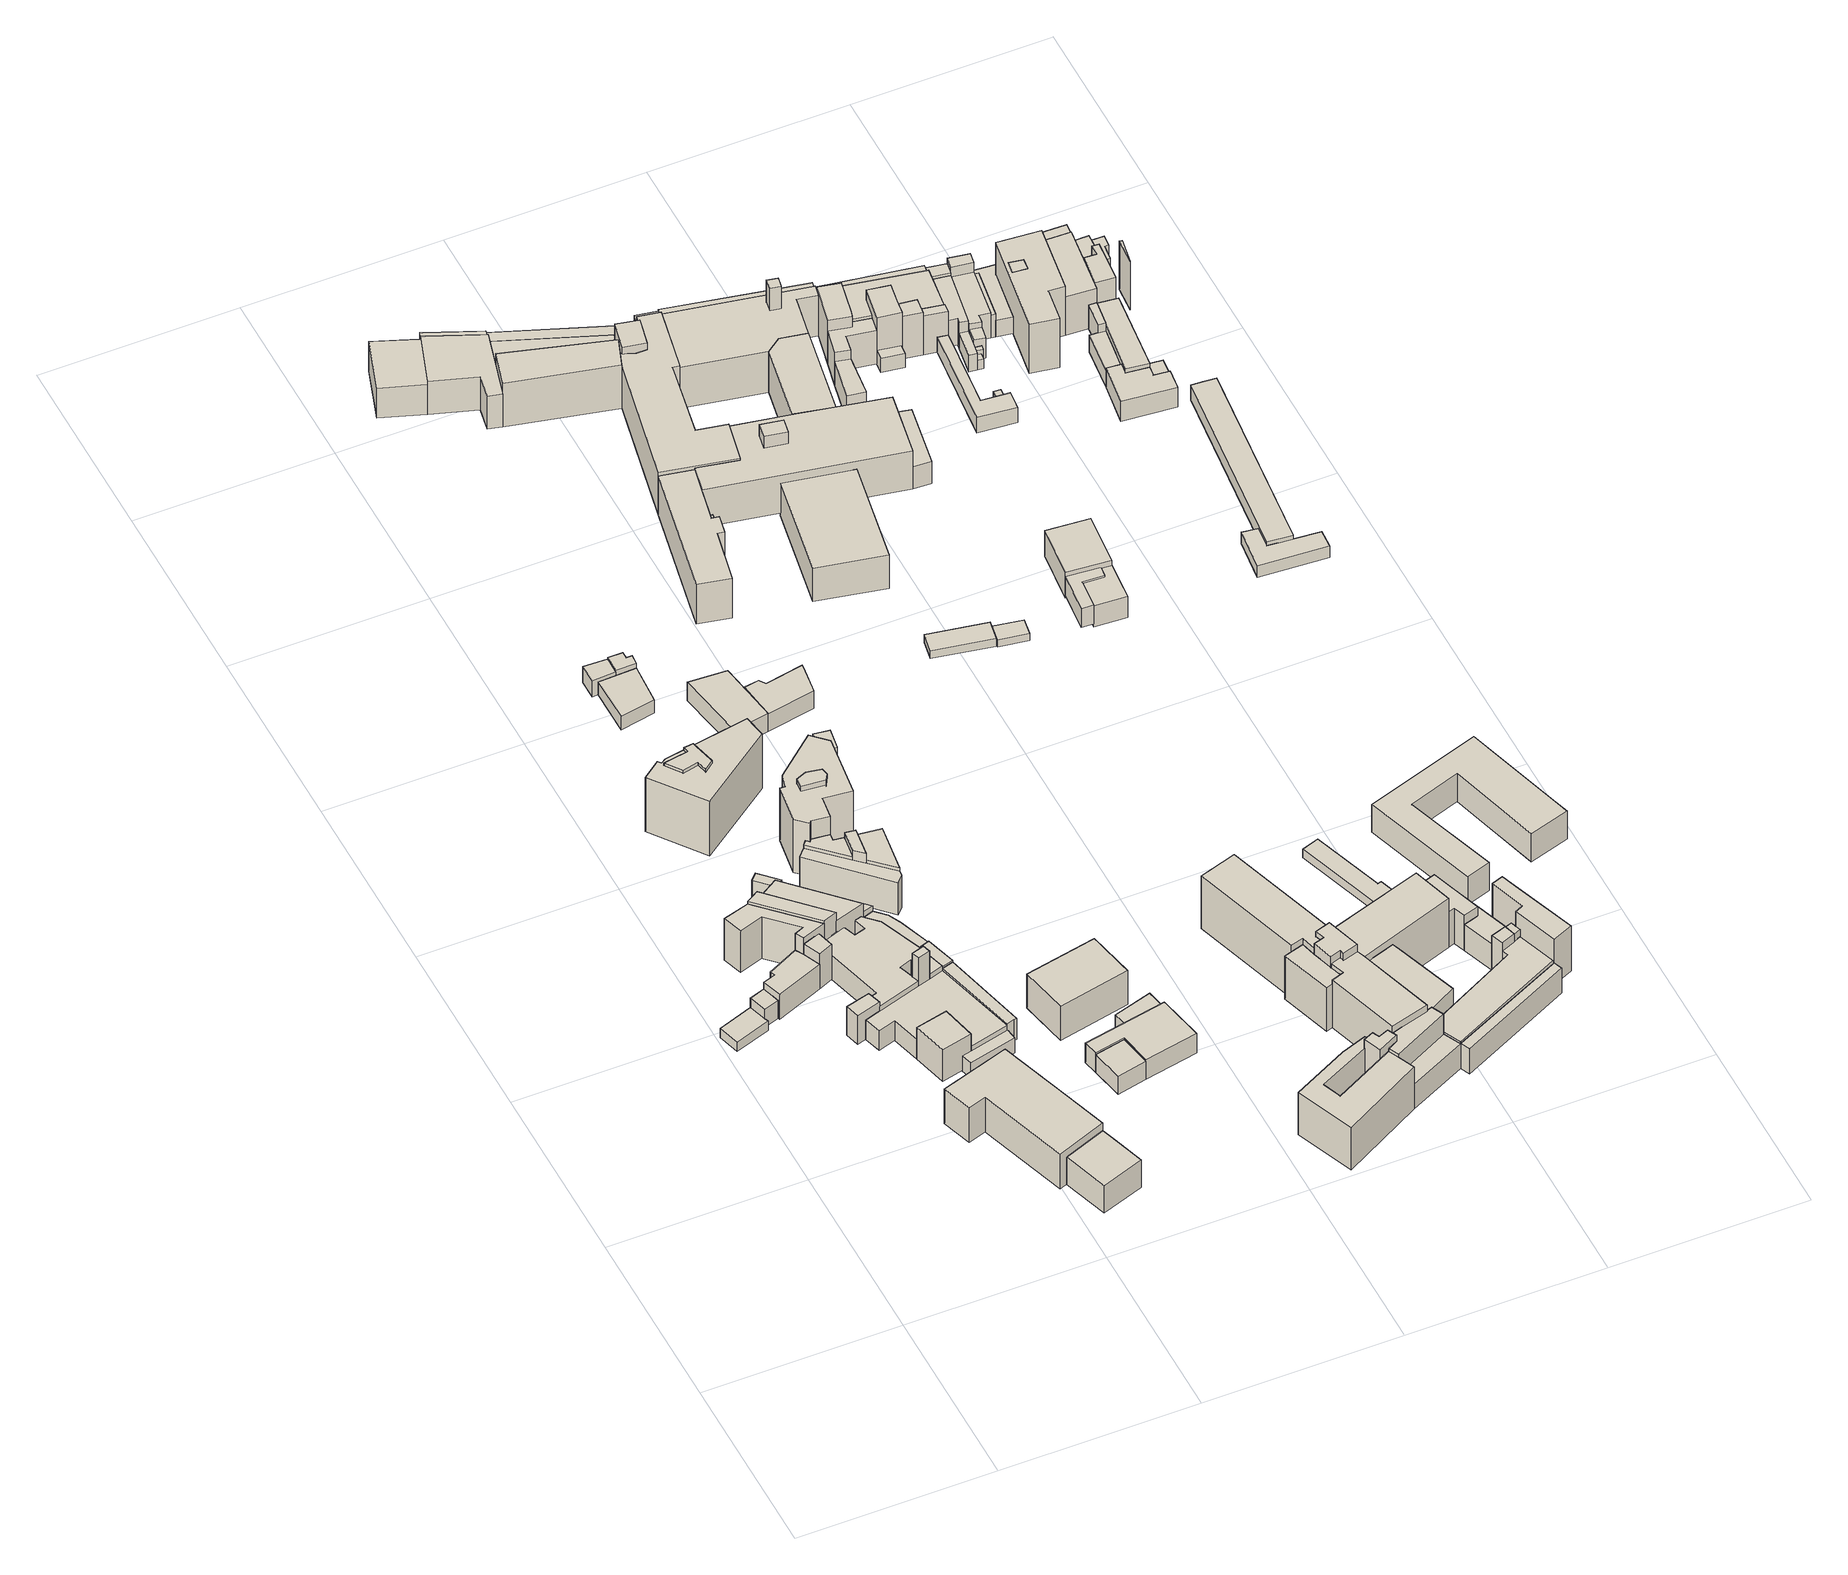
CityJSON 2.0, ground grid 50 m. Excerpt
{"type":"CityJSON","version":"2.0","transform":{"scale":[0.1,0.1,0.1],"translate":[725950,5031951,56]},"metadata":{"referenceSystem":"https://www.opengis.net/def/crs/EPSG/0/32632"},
"CityObjects":{
"building1":{"type":"Building","attributes":{"Building_category":"01","End Use":"Residential","Envelope":"1981-1990","Heating System":"Oil Boiler, Centralized, High Temp Radiator","Cooling System":"A-A split"},"geometry":[{"type":"MultiSurface","lod":"1","boundaries":[[[0,1,2,3]],[[4,0,3,5]],[[6,4,5,7]],[[1,6,7,2]],[[1,0,4,6]],[[2,7,5,3]],[[8,9,10,11]],[[12,8,11,13]],[[14,12,13,15]],[[16,14,15,17]],[[18,16,17,19]],[[20,18,19,21]],[[22,20,21,23]],[[24,22,23,25]],[[26,24,25,27]],[[28,26,27,29]],[[30,28,29,7]],[[31,30,7,32]],[[33,31,32,34]],[[35,33,34,2]],[[36,35,2,37]],[[9,36,37,10]],[[9,8,12,14,16,18,20,22,24,26,28,30,31,33,35,36]],[[10,37,2,34,32,7,29,27,25,23,21,19,17,15,13,11]],[[38,39,40,41]],[[42,38,41,43]],[[44,42,43,45]],[[46,44,45,47]],[[48,46,47,49]],[[50,48,49,51]],[[39,50,51,40]],[[39,38,42,44,46,48,50]],[[40,51,49,47,45,43,41]],[[52,53,54,23]],[[55,52,23,40]],[[56,55,40,51]],[[53,56,51,54]],[[53,52,55,56]],[[54,51,40,23]],[[57,58,59,47]],[[60,57,47,61]],[[62,60,61,63]],[[58,62,63,59]],[[58,57,60,62]],[[59,63,61,47]],[[64,65,63,61]],[[66,64,61,67]],[[68,66,67,69]],[[70,68,69,71]],[[65,70,71,63]],[[65,64,66,68,70]],[[63,71,69,67,61]],[[72,73,74,75]],[[76,72,75,77]],[[78,76,77,13]],[[79,78,13,11]],[[80,79,11,10]],[[81,80,10,82]],[[73,81,82,74]],[[73,72,76,78,79,80,81]],[[74,82,10,11,13,77,75]],[[83,84,85,86]],[[87,83,86,88]],[[89,87,88,90]],[[91,89,90,92]],[[93,91,92,94]],[[95,93,94,41]],[[96,95,41,40]],[[84,96,40,85]],[[84,83,87,89,91,93,95,96]],[[85,40,41,94,92,90,88,86]]]}]},
"building2":{"type":"Building","attributes":{"Building_category":"01","End Use":"Residential","Envelope":"1945-1960","Heating System":"Traditional Gas Boiler, Centralized, High Temp Radiator","Cooling System":"A-A split"},"geometry":[{"type":"MultiSurface","lod":"1","boundaries":[[[97,98,99,100]],[[101,97,100,102]],[[103,101,102,104]],[[105,103,104,106]],[[98,105,106,99]],[[98,97,101,103,105]],[[99,106,104,102,100]],[[107,108,109,110]],[[111,107,110,112]],[[113,111,112,114]],[[115,113,114,116]],[[117,115,116,118]],[[119,117,118,100]],[[108,119,100,109]],[[108,107,111,113,115,117,119]],[[109,100,118,116,114,112,110]]]}]},
"building3":{"type":"Building","attributes":{"Building_category":"01","End Use":"Residential","Envelope":"1971-1980","Heating System":"Condensing Gas Boiler, Centralized, Low Temp Radiator","Cooling System":"A-W chiller, Centralized, Fan coil"},"geometry":[{"type":"MultiSurface","lod":"1","boundaries":[[[120,121,122,123]],[[124,120,123,125]],[[126,124,125,37]],[[127,126,37,128]],[[121,127,128,122]],[[121,120,124,126,127]],[[122,128,37,125,123]],[[129,130,125,82]],[[131,129,82,10]],[[132,131,10,37]],[[130,132,37,125]],[[130,129,131,132]],[[125,37,10,82]],[[133,134,128,37]],[[135,133,37,136]],[[137,135,136,138]],[[139,137,138,140]],[[141,139,140,142]],[[143,141,142,144]],[[145,143,144,146]],[[134,145,146,128]],[[134,133,135,137,139,141,143,145]],[[128,146,144,142,140,138,136,37]],[[147,148,29,27]],[[149,147,27,150]],[[151,149,150,152]],[[148,151,152,29]],[[148,147,149,151]],[[29,152,150,27]],[[153,154,146,144]],[[155,153,144,142]],[[156,155,142,157]],[[154,156,157,146]],[[154,153,155,156]],[[146,157,142,144]]]}]},
"building4":{"type":"Building","attributes":{"Building_category":"01","End Use":"Residential","Envelope":"1971-1980","Heating System":"Condensing Gas Boiler, Centralized, Low Temp Radiator","Cooling System":"A-A split"},"geometry":[{"type":"MultiSurface","lod":"1","boundaries":[[[158,159,160,161]],[[162,158,161,163]],[[164,162,163,165]],[[159,164,165,160]],[[159,158,162,164]],[[160,165,163,161]],[[166,167,168,165]],[[169,166,165,170]],[[171,169,170,172]],[[167,171,172,168]],[[167,166,169,171]],[[168,172,170,165]],[[173,174,77,160]],[[175,173,160,165]],[[176,175,165,168]],[[174,176,168,77]],[[174,173,175,176]],[[77,168,165,160]],[[177,178,172,170]],[[179,177,170,86]],[[180,179,86,85]],[[178,180,85,172]],[[178,177,179,180]],[[172,85,86,170]]]}]},
"building5":{"type":"Building","attributes":{"Building_category":"01","End Use":"Residential","Envelope":"1945-1960","Heating System":"Condensing Gas Boiler, Centralized, Low Temp Radiator","Cooling System":"A-A split"},"geometry":[{"type":"MultiSurface","lod":"1","boundaries":[[[181,182,183,128]],[[184,181,128,185]],[[186,184,185,187]],[[182,186,187,183]],[[182,181,184,186]],[[183,187,185,128]]]}]},
"building6":{"type":"Building","attributes":{"Building_category":"01","End Use":"Residential","Envelope":"1945-1960","Heating System":"Traditional Gas Boiler, Centralized, High Temp Radiator","Cooling System":"A-A split"},"geometry":[{"type":"MultiSurface","lod":"1","boundaries":[[[188,189,190,191]],[[192,188,191,193]],[[194,192,193,195]],[[196,194,195,197]],[[198,196,197,199]],[[200,198,199,201]],[[189,200,201,190]],[[189,188,192,194,196,198,200]],[[190,201,199,197,195,193,191]],[[202,203,204,205]],[[206,202,205,207]],[[208,206,207,209]],[[210,208,209,211]],[[212,210,211,213]],[[214,212,213,215]],[[216,214,215,217]],[[203,216,217,204]],[[203,202,206,208,210,212,214,216]],[[204,217,215,213,211,209,207,205]]]}]},
"building7":{"type":"Building","attributes":{"Building_category":"01","End Use":"Residential","Envelope":"2000-2005","Heating System":"Traditional Gas Boiler, Centralized, High Temp Radiator","Cooling System":"A-A split"},"geometry":[{"type":"MultiSurface","lod":"1","boundaries":[[[218,219,220,221]],[[222,218,221,223]],[[224,222,223,225]],[[219,224,225,220]],[[219,218,222,224]],[[220,225,223,221]],[[226,227,228,229]],[[230,226,229,231]],[[232,230,231,233]],[[234,232,233,235]],[[236,234,235,225]],[[237,236,225,223]],[[238,237,223,221]],[[239,238,221,220]],[[240,239,220,241]],[[242,240,241,243]],[[244,242,243,245]],[[227,244,245,228]],[[227,226,230,232,234,236,237,238,239,240,242,244]],[[228,245,243,241,220,221,223,225,235,233,231,229]],[[246,247,225,235]],[[248,246,235,249]],[[250,248,249,251]],[[252,250,251,253]],[[254,252,253,241]],[[247,254,241,225]],[[247,246,248,250,252,254]],[[225,241,253,251,249,235]]]}]},
"building8":{"type":"Building","attributes":{"Building_category":"01","End Use":"Residential","Envelope":"1945-1960","Heating System":"Oil Boiler, Centralized, High Temp Radiator","Cooling System":"A-A split"},"geometry":[{"type":"MultiSurface","lod":"1","boundaries":[[[255,256,257,258]],[[259,255,258,260]],[[261,259,260,262]],[[256,261,262,257]],[[256,255,259,261]],[[257,262,260,258]],[[263,264,265,266]],[[267,263,266,268]],[[269,267,268,270]],[[264,269,270,265]],[[264,263,267,269]],[[265,270,268,266]]]}]},
"building9":{"type":"Building","attributes":{"Building_category":"01","End Use":"Residential","Envelope":"1971-1980","Heating System":"Condensing Gas Boiler, Centralized, Low Temp Radiator","Cooling System":"A-A split"},"geometry":[{"type":"MultiSurface","lod":"1","boundaries":[[[271,272,273,274]],[[275,271,274,276]],[[277,275,276,278]],[[279,277,278,280]],[[281,279,280,282]],[[272,281,282,273]],[[272,271,275,277,279,281]],[[273,282,280,278,276,274]],[[283,284,228,285]],[[286,283,285,287]],[[288,286,287,289]],[[290,288,289,291]],[[292,290,291,293]],[[294,292,293,295]],[[296,294,295,297]],[[298,296,297,299]],[[300,298,299,231]],[[301,300,231,229]],[[284,301,229,228]],[[284,283,286,288,290,292,294,296,298,300,301]],[[228,229,231,299,297,295,293,291,289,287,285]]]}]},
"building10":{"type":"Building","attributes":{"Building_category":"01","End Use":"Residential","Envelope":"1971-1980","Heating System":"Condensing Gas Boiler, Centralized, Low Temp Radiator","Cooling System":"A-A split"},"geometry":[{"type":"MultiSurface","lod":"1","boundaries":[[[302,303,304,305]],[[306,302,305,307]],[[308,306,307,309]],[[310,308,309,311]],[[312,310,311,313]],[[303,312,313,304]],[[303,302,306,308,310,312]],[[304,313,311,309,307,305]]]}]},
"building11":{"type":"Building","attributes":{"Building_category":"01","End Use":"Residential","Envelope":"1971-1980","Heating System":"Condensing Gas Boiler, Centralized, Low Temp Radiator","Cooling System":"A-A split"},"geometry":[{"type":"MultiSurface","lod":"1","boundaries":[[[314,315,316,317]],[[318,314,317,319]],[[320,318,319,321]],[[315,320,321,316]],[[315,314,318,320]],[[316,321,319,317]]]}]},
"building12":{"type":"Building","attributes":{"Building_category":"01","End Use":"Services","Envelope":"2000-2005","Heating System":"Condensing Gas Boiler, Centralized, Fan coil","Cooling System":"A-W chiller, Centralized, Fan coil"},"geometry":[{"type":"MultiSurface","lod":"1","boundaries":[[[322,323,324,325]],[[326,322,325,327]],[[328,326,327,329]],[[323,328,329,324]],[[323,322,326,328]],[[324,329,327,325]],[[330,331,332,333]],[[334,330,333,335]],[[336,334,335,337]],[[331,336,337,332]],[[331,330,334,336]],[[332,337,335,333]],[[338,339,332,340]],[[341,338,340,324]],[[342,341,324,343]],[[344,342,343,335]],[[345,344,335,333]],[[339,345,333,332]],[[339,338,341,342,344,345]],[[332,333,335,343,324,340]]]}]},
"building13":{"type":"Building","attributes":{"Building_category":"01","End Use":"Services","Envelope":"2000-2005","Heating System":"Condensing Gas Boiler, Centralized, Fan coil","Cooling System":"A-W chiller, Centralized, Fan coil"},"geometry":[{"type":"MultiSurface","lod":"1","boundaries":[[[346,347,348,349]],[[350,346,349,351]],[[352,350,351,353]],[[354,352,353,355]],[[356,354,355,357]],[[358,356,357,359]],[[347,358,359,348]],[[347,346,350,352,354,356,358]],[[348,359,357,355,353,351,349]],[[360,361,362,363]],[[364,360,363,365]],[[366,364,365,357]],[[361,366,357,362]],[[361,360,364,366]],[[362,357,365,363]]]}]},
"building14":{"type":"Building","attributes":{"Building_category":"01","End Use":"Residential","Envelope":"1971-1980","Heating System":"Condensing Gas Boiler, Centralized, Low Temp Radiator","Cooling System":"A-A split"},"geometry":[{"type":"MultiSurface","lod":"1","boundaries":[[[367,368,369,370]],[[371,367,370,372]],[[373,371,372,374]],[[368,373,374,369]],[[368,367,371,373]],[[369,374,372,370]]]}]},
"building15":{"type":"Building","attributes":{"Building_category":"01","End Use":"Residential","Envelope":"2000-2005","Heating System":"Traditional Gas Boiler, Centralized, High Temp Radiator","Cooling System":"A-A split"},"geometry":[{"type":"MultiSurface","lod":"1","boundaries":[[[375,376,377,378]],[[379,375,378,380]],[[381,379,380,382]],[[383,381,382,384]],[[376,383,384,377]],[[376,375,379,381,383]],[[377,384,382,380,378]]]}]},
"building16":{"type":"Building","attributes":{"Building_category":"0303","End Use":"Residential","Envelope":"1981-1990","Heating System":"Condensing Gas Boiler, Centralized, Low Temp Radiator","Cooling System":"A-A split"},"geometry":[{"type":"MultiSurface","lod":"1","boundaries":[[[385,386,387,388]],[[389,385,388,390]],[[391,389,390,392]],[[386,391,392,387]],[[386,385,389,391]],[[387,392,390,388]],[[393,394,395,387]],[[396,393,387,392]],[[397,396,392,398]],[[399,397,398,400]],[[394,399,400,395]],[[394,393,396,397,399]],[[395,400,398,392,387]],[[401,402,403,395]],[[404,401,395,405]],[[406,404,405,407]],[[402,406,407,403]],[[402,401,404,406]],[[403,407,405,395]],[[408,409,410,403]],[[411,408,403,407]],[[412,411,407,413]],[[409,412,413,410]],[[409,408,411,412]],[[410,413,407,403]],[[414,415,392,390]],[[416,414,390,417]],[[418,416,417,419]],[[420,418,419,421]],[[422,420,421,423]],[[415,422,423,392]],[[415,414,416,418,420,422]],[[392,423,421,419,417,390]],[[424,425,400,392]],[[426,424,392,427]],[[428,426,427,429]],[[430,428,429,431]],[[432,430,431,433]],[[425,432,433,400]],[[425,424,426,428,430,432]],[[400,433,431,429,427,392]],[[434,435,429,427]],[[436,434,427,423]],[[437,436,423,438]],[[435,437,438,429]],[[435,434,436,437]],[[429,438,423,427]],[[439,440,441,442]],[[443,439,442,444]],[[445,443,444,446]],[[447,445,446,448]],[[449,447,448,450]],[[451,449,450,452]],[[440,451,452,441]],[[440,439,443,445,447,449,451]],[[441,452,450,448,446,444,442]],[[453,454,455,456]],[[457,453,456,458]],[[459,457,458,460]],[[454,459,460,455]],[[454,453,457,459]],[[455,460,458,456]],[[461,462,463,464]],[[465,461,464,466]],[[467,465,466,468]],[[469,467,468,470]],[[462,469,470,463]],[[462,461,465,467,469]],[[463,470,468,466,464]],[[471,472,473,474]],[[475,471,474,476]],[[477,475,476,478]],[[479,477,478,480]],[[481,479,480,482]],[[483,481,482,484]],[[485,483,484,486]],[[472,485,486,473]],[[472,471,475,477,479,481,483,485]],[[473,486,484,482,480,478,476,474]],[[487,488,489,490]],[[491,487,490,452]],[[492,491,452,450]],[[488,492,450,489]],[[488,487,491,492]],[[489,450,452,490]],[[493,494,495,496]],[[497,493,496,498]],[[499,497,498,500]],[[494,499,500,495]],[[494,493,497,499]],[[495,500,498,496]],[[501,502,503,504]],[[505,501,504,506]],[[507,505,506,486]],[[502,507,486,503]],[[502,501,505,507]],[[503,486,506,504]],[[508,509,407,405]],[[510,508,405,511]],[[512,510,511,513]],[[514,512,513,515]],[[516,514,515,474]],[[517,516,474,518]],[[519,517,518,520]],[[521,519,520,522]],[[523,521,522,524]],[[525,523,524,526]],[[509,525,526,407]],[[509,508,510,512,514,516,517,519,521,523,525]],[[407,526,524,522,520,518,474,515,513,511,405]],[[527,528,390,529]],[[530,527,529,531]],[[532,530,531,417]],[[528,532,417,390]],[[528,527,530,532]],[[390,417,531,529]],[[533,534,535,536]],[[537,533,536,538]],[[539,537,538,540]],[[534,539,540,535]],[[534,533,537,539]],[[535,540,538,536]],[[541,542,413,407]],[[543,541,407,526]],[[544,543,526,466]],[[545,544,466,464]],[[546,545,464,463]],[[547,546,463,548]],[[549,547,548,550]],[[542,549,550,413]],[[542,541,543,544,545,546,547,549]],[[413,550,548,463,464,466,526,407]],[[551,552,433,431]],[[553,551,431,554]],[[555,553,554,511]],[[552,555,511,433]],[[552,551,553,555]],[[433,511,554,431]],[[556,557,558,559]],[[560,556,559,561]],[[562,560,561,563]],[[564,562,563,565]],[[557,564,565,558]],[[557,556,560,562,564]],[[558,565,563,561,559]]]}]},
"building17":{"type":"Building","attributes":{"Building_category":"01","End Use":"Residential","Envelope":"1971-1980","Heating System":"Condensing Gas Boiler, Centralized, Low Temp Radiator","Cooling System":"A-A split"},"geometry":[{"type":"MultiSurface","lod":"1","boundaries":[[[566,567,568,569]],[[570,566,569,571]],[[572,570,571,573]],[[567,572,573,568]],[[567,566,570,572]],[[568,573,571,569]],[[574,575,571,576]],[[577,574,576,578]],[[579,577,578,580]],[[581,579,580,582]],[[583,581,582,584]],[[585,583,584,586]],[[587,585,586,588]],[[575,587,588,571]],[[575,574,577,579,581,583,585,587]],[[571,588,586,584,582,580,578,576]],[[589,590,591,571]],[[592,589,571,588]],[[593,592,588,586]],[[594,593,586,584]],[[595,594,584,596]],[[597,595,596,598]],[[599,597,598,600]],[[590,599,600,591]],[[590,589,592,593,594,595,597,599]],[[591,600,598,596,584,586,588,571]],[[601,602,603,604]],[[605,601,604,606]],[[607,605,606,608]],[[609,607,608,610]],[[611,609,610,384]],[[612,611,384,613]],[[614,612,613,615]],[[616,614,615,617]],[[602,616,617,603]],[[602,601,605,607,609,611,612,614,616]],[[603,617,615,613,384,610,608,606,604]],[[618,619,620,621]],[[622,618,621,623]],[[624,622,623,625]],[[626,624,625,627]],[[628,626,627,629]],[[619,628,629,620]],[[619,618,622,624,626,628]],[[620,629,627,625,623,621]],[[630,631,632,633]],[[634,630,633,635]],[[636,634,635,637]],[[638,636,637,639]],[[640,638,639,641]],[[642,640,641,627]],[[643,642,627,644]],[[645,643,644,646]],[[631,645,646,632]],[[631,630,634,636,638,640,642,643,645]],[[632,646,644,627,641,639,637,635,633]],[[647,648,649,620]],[[650,647,620,629]],[[651,650,629,641]],[[648,651,641,649]],[[648,647,650,651]],[[649,641,629,620]],[[652,653,623,654]],[[655,652,654,632]],[[656,655,632,657]],[[658,656,657,659]],[[660,658,659,625]],[[653,660,625,623]],[[653,652,655,656,658,660]],[[623,625,659,657,632,654]]]}]},
"building18":{"type":"Building","attributes":{"Building_category":"01","End Use":"Residential","Envelope":"1945-1960","Heating System":"Oil Boiler, Centralized, High Temp Radiator","Cooling System":"A-A split"},"geometry":[{"type":"MultiSurface","lod":"1","boundaries":[[[661,662,663,664]],[[665,661,664,666]],[[667,665,666,668]],[[662,667,668,663]],[[662,661,665,667]],[[663,668,666,664]]]}]},
"building19":{"type":"Building","attributes":{"Building_category":"01","End Use":"Residential","Envelope":"1971-1980","Heating System":"Traditional Gas Boiler, Centralized, High Temp Radiator","Cooling System":"A-A split"},"geometry":[{"type":"MultiSurface","lod":"1","boundaries":[[[669,670,671,672]],[[673,669,672,674]],[[675,673,674,676]],[[670,675,676,671]],[[670,669,673,675]],[[671,676,674,672]]]}]},
"building20":{"type":"Building","attributes":{"Building_category":"01","End Use":"Residential","Envelope":"1945-1960","Heating System":"Condensing Gas Boiler, Centralized, Low Temp Radiator","Cooling System":"A-A split"},"geometry":[{"type":"MultiSurface","lod":"1","boundaries":[[[677,678,679,649]],[[680,677,649,681]],[[682,680,681,683]],[[678,682,683,679]],[[678,677,680,682]],[[679,683,681,649]],[[684,685,686,687]],[[688,684,687,603]],[[689,688,603,617]],[[690,689,617,691]],[[685,690,691,686]],[[685,684,688,689,690]],[[686,691,617,603,687]],[[692,693,694,695]],[[696,692,695,697]],[[698,696,697,699]],[[693,698,699,694]],[[693,692,696,698]],[[694,699,697,695]],[[700,701,702,703]],[[704,700,703,705]],[[706,704,705,707]],[[708,706,707,709]],[[710,708,709,711]],[[701,710,711,702]],[[701,700,704,706,708,710]],[[702,711,709,707,705,703]],[[712,713,709,707]],[[714,712,707,705]],[[715,714,705,569]],[[716,715,569,568]],[[717,716,568,718]],[[713,717,718,709]],[[713,712,714,715,716,717]],[[709,718,568,569,705,707]],[[719,720,721,722]],[[723,719,722,724]],[[725,723,724,726]],[[727,725,726,728]],[[729,727,728,730]],[[731,729,730,732]],[[720,731,732,721]],[[720,719,723,725,727,729,731]],[[721,732,730,728,726,724,722]],[[733,734,735,736]],[[737,733,736,738]],[[739,737,738,740]],[[741,739,740,621]],[[742,741,621,649]],[[734,742,649,735]],[[734,733,737,739,741,742]],[[735,649,621,740,738,736]],[[743,744,728,745]],[[746,743,745,699]],[[747,746,699,697]],[[748,747,697,749]],[[744,748,749,728]],[[744,743,746,747,748]],[[728,749,697,699,745]]]}]},
"building21":{"type":"Building","attributes":{"Building_category":"01","End Use":"Residential","Envelope":"1945-1960","Heating System":"Condensing Gas Boiler, Centralized, Low Temp Radiator","Cooling System":"A-A split"},"geometry":[{"type":"MultiSurface","lod":"1","boundaries":[[[750,751,752,753]],[[754,750,753,755]],[[756,754,755,757]],[[758,756,757,759]],[[760,758,759,761]],[[751,760,761,752]],[[751,750,754,756,758,760]],[[752,761,759,757,755,753]]]}]},
"building22":{"type":"Building","attributes":{"Building_category":"01","End Use":"Residential","Envelope":"2000-2005","Heating System":"Condensing Gas Boiler, Centralized, Low Temp Radiator","Cooling System":"A-A split"},"geometry":[{"type":"MultiSurface","lod":"1","boundaries":[[[762,763,764,765]],[[766,762,765,767]],[[768,766,767,769]],[[763,768,769,764]],[[763,762,766,768]],[[764,769,767,765]],[[770,771,772,773]],[[774,770,773,775]],[[776,774,775,777]],[[778,776,777,779]],[[780,778,779,781]],[[771,780,781,772]],[[771,770,774,776,778,780]],[[772,781,779,777,775,773]],[[782,783,764,784]],[[785,782,784,786]],[[787,785,786,788]],[[789,787,788,790]],[[791,789,790,792]],[[783,791,792,764]],[[783,782,785,787,789,791]],[[764,792,790,788,786,784]]]}]},
"building23":{"type":"Building","attributes":{"Building_category":"01","End Use":"Residential","Envelope":"1971-1980","Heating System":"Condensing Gas Boiler, Centralized, Low Temp Radiator","Cooling System":"A-A split"},"geometry":[{"type":"MultiSurface","lod":"1","boundaries":[[[793,794,795,558]],[[796,793,558,565]],[[797,796,565,563]],[[798,797,563,799]],[[800,798,799,801]],[[802,800,801,803]],[[804,802,803,805]],[[794,804,805,795]],[[794,793,796,797,798,800,802,804]],[[795,805,803,801,799,563,565,558]],[[806,807,801,799]],[[808,806,799,809]],[[810,808,809,811]],[[807,810,811,801]],[[807,806,808,810]],[[801,811,809,799]]]}]},
"building24":{"type":"Building","attributes":{"Building_category":"01","End Use":"Residential","Envelope":"1981-1990","Heating System":"Condensing Gas Boiler, Centralized, Low Temp Radiator","Cooling System":"A-A split"},"geometry":[{"type":"MultiSurface","lod":"1","boundaries":[[[812,813,814,815]],[[816,812,815,817]],[[818,816,817,819]],[[820,818,819,821]],[[822,820,821,823]],[[824,822,823,825]],[[826,824,825,827]],[[828,826,827,829]],[[813,828,829,814]],[[813,812,816,818,820,822,824,826,828]],[[814,829,827,825,823,821,819,817,815]]]}]},
"building25":{"type":"Building","attributes":{"Building_category":"01","End Use":"Services","Envelope":"2005-2010","Heating System":"Condensing Gas Boiler, Centralized, Fan coil","Cooling System":"A-W chiller, Centralized, Fan coil"},"geometry":[{"type":"MultiSurface","lod":"1","boundaries":[[[830,831,832,833]],[[834,830,833,835]],[[836,834,835,805]],[[837,836,805,838]],[[831,837,838,832]],[[831,830,834,836,837]],[[832,838,805,835,833]]]}]},
"building26":{"type":"Building","attributes":{"Building_category":"01","End Use":"Residential","Envelope":"1971-1980","Heating System":"Condensing Gas Boiler, Centralized, Low Temp Radiator","Cooling System":"A-A split"},"geometry":[{"type":"MultiSurface","lod":"1","boundaries":[[[839,840,841,805]],[[842,839,805,843]],[[844,842,843,845]],[[840,844,845,841]],[[840,839,842,844]],[[841,845,843,805]],[[412,846,847,413]],[[848,412,413,561]],[[849,848,561,559]],[[850,849,559,558]],[[851,850,558,795]],[[852,851,795,835]],[[853,852,835,833]],[[854,853,833,832]],[[855,854,832,856]],[[857,855,856,858]],[[859,857,858,860]],[[846,859,860,847]],[[846,412,848,849,850,851,852,853,854,855,857,859]],[[847,860,858,856,832,833,835,795,558,559,561,413]]]}]},
"building27":{"type":"Building","attributes":{"Building_category":"01","End Use":"Residential","Envelope":"1971-1980","Heating System":"Traditional Gas Boiler, Centralized, High Temp Radiator","Cooling System":"A-W chiller, Centralized, Fan coil"},"geometry":[{"type":"MultiSurface","lod":"1","boundaries":[[[861,862,863,410]],[[864,861,410,413]],[[865,864,413,847]],[[862,865,847,863]],[[862,861,864,865]],[[863,847,413,410]],[[866,867,868,847]],[[869,866,847,870]],[[871,869,870,872]],[[873,871,872,874]],[[875,873,874,876]],[[867,875,876,868]],[[867,866,869,871,873,875]],[[868,876,874,872,870,847]],[[877,878,858,856]],[[879,877,856,832]],[[880,879,832,838]],[[881,880,838,882]],[[878,881,882,858]],[[878,877,879,880,881]],[[858,882,838,832,856]]]}]},
"building28":{"type":"Building","attributes":{"Building_category":"01","End Use":"Residential","Envelope":"2000-2005","Heating System":"Traditional Gas Boiler, Centralized, High Temp Radiator","Cooling System":"A-A split"},"geometry":[{"type":"MultiSurface","lod":"1","boundaries":[[[883,884,885,886]],[[887,883,886,888]],[[889,887,888,890]],[[884,889,890,885]],[[884,883,887,889]],[[885,890,888,886]],[[891,892,893,894]],[[895,891,894,896]],[[897,895,896,898]],[[899,897,898,900]],[[901,899,900,902]],[[892,901,902,893]],[[892,891,895,897,899,901]],[[893,902,900,898,896,894]],[[903,904,860,858]],[[905,903,858,882]],[[906,905,882,893]],[[904,906,893,860]],[[904,903,905,906]],[[860,893,882,858]]]}]},
"building29":{"type":"Building","attributes":{"Building_category":"01","End Use":"Residential","Envelope":"1971-1980","Heating System":"Condensing Gas Boiler, Centralized, Low Temp Radiator","Cooling System":"A-A split"},"geometry":[{"type":"MultiSurface","lod":"1","boundaries":[[[907,908,909,863]],[[910,907,863,847]],[[911,910,847,868]],[[908,911,868,909]],[[908,907,910,911]],[[909,868,847,863]],[[912,913,914,915]],[[916,912,915,917]],[[918,916,917,919]],[[913,918,919,914]],[[913,912,916,918]],[[914,919,917,915]]]}]},
"building30":{"type":"Building","attributes":{"Building_category":"01","End Use":"Residential","Envelope":"1971-1980","Heating System":"Condensing Gas Boiler, Centralized, Low Temp Radiator","Cooling System":"A-A split"},"geometry":[{"type":"MultiSurface","lod":"1","boundaries":[[[920,921,922,909]],[[923,920,909,868]],[[924,923,868,925]],[[921,924,925,922]],[[921,920,923,924]],[[922,925,868,909]],[[926,927,925,868]],[[928,926,868,929]],[[930,928,929,931]],[[932,930,931,933]],[[934,932,933,935]],[[927,934,935,925]],[[927,926,928,930,932,934]],[[925,935,933,931,929,868]],[[936,937,876,874]],[[938,936,874,939]],[[940,938,939,941]],[[937,940,941,876]],[[937,936,938,940]],[[876,941,939,874]],[[942,943,944,917]],[[945,942,917,941]],[[946,945,941,947]],[[943,946,947,944]],[[943,942,945,946]],[[944,947,941,917]],[[948,949,931,929]],[[950,948,929,915]],[[951,950,915,952]],[[949,951,952,931]],[[949,948,950,951]],[[931,952,915,929]]]}]},
"building31":{"type":"Building","attributes":{"Building_category":"01","End Use":"Residential","Envelope":"2000-2005","Heating System":"A-W Heat Pump, Single, Fan coil","Cooling System":"A-A split"},"geometry":[{"type":"MultiSurface","lod":"1","boundaries":[[[953,954,955,922]],[[956,953,922,925]],[[957,956,925,958]],[[959,957,958,960]],[[961,959,960,962]],[[963,961,962,964]],[[965,963,964,966]],[[954,965,966,955]],[[954,953,956,957,959,961,963,965]],[[955,966,964,962,960,958,925,922]],[[967,968,958,925]],[[969,967,925,935]],[[970,969,935,960]],[[968,970,960,958]],[[968,967,969,970]],[[958,960,935,925]],[[971,972,973,974]],[[975,971,974,976]],[[977,975,976,978]],[[972,977,978,973]],[[972,971,975,977]],[[973,978,976,974]],[[979,980,966,964]],[[981,979,964,982]],[[983,981,982,984]],[[985,983,984,986]],[[987,985,986,988]],[[980,987,988,966]],[[980,979,981,983,985,987]],[[966,988,986,984,982,964]]]}]},
"building32":{"type":"Building","attributes":{"Building_category":"0801","End Use":"Services","Envelope":"2000-2005","Heating System":"Condensing Gas Boiler, Centralized, Fan coil","Cooling System":"A-W chiller, Centralized, Fan coil"},"geometry":[{"type":"MultiSurface","lod":"1","boundaries":[[[989,990,991,992]],[[993,989,992,994]],[[995,993,994,996]],[[997,995,996,998]],[[999,997,998,1000]],[[990,999,1000,991]],[[990,989,993,995,997,999]],[[991,1000,998,996,994,992]],[[1001,1002,1003,1004]],[[1005,1001,1004,1000]],[[1006,1005,1000,1007]],[[1008,1006,1007,1009]],[[1002,1008,1009,1003]],[[1002,1001,1005,1006,1008]],[[1003,1009,1007,1000,1004]]]}]},
"building33":{"type":"Building","attributes":{"Building_category":"01","End Use":"Residential","Envelope":"1971-1980","Heating System":"A-W Heat Pump, Single, Fan coil","Cooling System":"A-A split"},"geometry":[{"type":"MultiSurface","lod":"1","boundaries":[[[1010,1011,1012,1013]],[[1014,1010,1013,1015]],[[1016,1014,1015,1017]],[[1011,1016,1017,1012]],[[1011,1010,1014,1016]],[[1012,1017,1015,1013]]]}]},
"building34":{"type":"Building","attributes":{"Building_category":"01","End Use":"Residential","Envelope":"1971-1980","Heating System":"Condensing Gas Boiler, Centralized, Low Temp Radiator","Cooling System":"A-A split"},"geometry":[{"type":"MultiSurface","lod":"1","boundaries":[[[1018,1019,1020,955]],[[1021,1018,955,966]],[[1022,1021,966,1023]],[[1019,1022,1023,1020]],[[1019,1018,1021,1022]],[[1020,1023,966,955]],[[1024,1025,1023,966]],[[1026,1024,966,988]],[[1027,1026,988,1012]],[[1025,1027,1012,1023]],[[1025,1024,1026,1027]],[[1023,1012,988,966]],[[1028,1029,1030,1031]],[[1032,1028,1031,1033]],[[1034,1032,1033,1023]],[[1029,1034,1023,1030]],[[1029,1028,1032,1034]],[[1030,1023,1033,1031]],[[1035,1036,1015,1037]],[[1038,1035,1037,1039]],[[1040,1038,1039,1041]],[[1042,1040,1041,1017]],[[1036,1042,1017,1015]],[[1036,1035,1038,1040,1042]],[[1015,1017,1041,1039,1037]],[[1043,1044,1041,1039]],[[1045,1043,1039,1046]],[[1047,1045,1046,1048]],[[1049,1047,1048,1050]],[[1051,1049,1050,1052]],[[1053,1051,1052,1054]],[[1055,1053,1054,1056]],[[1044,1055,1056,1041]],[[1044,1043,1045,1047,1049,1051,1053,1055]],[[1041,1056,1054,1052,1050,1048,1046,1039]]]}]},
"building35":{"type":"Building","attributes":{"Building_category":"01","End Use":"Residential","Envelope":"1981-1990","Heating System":"Condensing Gas Boiler, Centralized, Low Temp Radiator","Cooling System":"A-A split"},"geometry":[{"type":"MultiSurface","lod":"1","boundaries":[[[1057,1058,1050,1059]],[[1060,1057,1059,1061]],[[1062,1060,1061,1052]],[[1058,1062,1052,1050]],[[1058,1057,1060,1062]],[[1050,1052,1061,1059]],[[1063,1064,1065,1012]],[[1066,1063,1012,1056]],[[1067,1066,1056,1054]],[[1064,1067,1054,1065]],[[1064,1063,1066,1067]],[[1065,1054,1056,1012]]]}]},
"building36":{"type":"Building","attributes":{"Building_category":"01","End Use":"Residential","Envelope":"1945-1960","Heating System":"Traditional Gas Boiler, Centralized, High Temp Radiator","Cooling System":"A-A split"},"geometry":[{"type":"MultiSurface","lod":"1","boundaries":[[[1068,1069,1070,1020]],[[1071,1068,1020,1023]],[[1072,1071,1023,1033]],[[1073,1072,1033,1074]],[[1075,1073,1074,1076]],[[1077,1075,1076,1078]],[[1079,1077,1078,1080]],[[1069,1079,1080,1070]],[[1069,1068,1071,1072,1073,1075,1077,1079]],[[1070,1080,1078,1076,1074,1033,1023,1020]],[[1081,1082,1083,1084]],[[1085,1081,1084,1086]],[[1082,1085,1086,1083]],[[1082,1081,1085]],[[1083,1086,1084]],[[1087,1088,1031,1089]],[[1090,1087,1089,1091]],[[1092,1090,1091,1093]],[[1094,1092,1093,1095]],[[1096,1094,1095,1097]],[[1088,1096,1097,1031]],[[1088,1087,1090,1092,1094,1096]],[[1031,1097,1095,1093,1091,1089]]]}]}
},
"vertices":[
[474,911,160],[480,891,160],[480,891,10],[474,911,10],[442,901,160],[442,901,10],[449,882,160],[449,882,10],[452,1085,86],[494,980,86],[494,980,10],[452,1085,10],[418,1119,86],[418,1119,10],[400,1114,86],[400,1114,10],[409,1081,86],[409,1081,10],[381,1073,86],[381,1073,10],[369,1105,86],[369,1105,10],[295,1079,86],[295,1079,10],[348,888,86],[348,888,10],[326,882,86],[326,882,10],[337,847,86],[337,847,10],[449,882,86],[430,938,86],[430,938,10],[461,949,86],[461,949,10],[480,891,86],[517,903,86],[517,903,10],[239,1083,89],[251,1063,89],[251,1063,10],[239,1083,10],[160,1044,89],[160,1044,10],[165,1033,89],[165,1033,10],[133,1022,89],[133,1022,10],[149,972,89],[149,972,10],[270,1020,89],[270,1020,10],[295,1079,122],[307,1035,122],[307,1035,10],[251,1063,122],[270,1020,122],[133,1022,68],[147,976,68],[147,976,10],[94,1008,68],[94,1008,10],[108,963,68],[108,963,10],[94,1008,39],[108,963,39],[5,977,39],[5,977,10],[21,921,39],[21,921,10],[112,952,39],[112,952,10],[478,1104,78],[494,1071,78],[494,1071,10],[478,1104,10],[452,1130,78],[452,1130,10],[418,1119,78],[452,1085,78],[494,980,78],[524,989,78],[524,989,10],[182,1212,142],[311,1084,142],[311,1084,10],[182,1212,10],[115,1192,142],[115,1192,10],[132,1141,142],[132,1141,10],[193,1162,142],[193,1162,10],[263,1093,142],[263,1093,10],[239,1083,142],[251,1063,142],
[624,285,87],[636,249,87],[636,249,0],[624,285,0],[516,244,87],[516,244,0],[554,128,87],[554,128,0],[663,166,87],[663,166,0],[524,587,111],[586,401,111],[586,401,0],[524,587,0],[349,531,111],[349,531,0],[374,454,111],[374,454,0],[420,469,111],[420,469,0],[497,237,111],[497,237,0],[624,285,111],
[602,692,77],[595,691,77],[595,691,10],[602,692,10],[547,912,77],[547,912,10],[517,903,77],[576,686,77],[576,686,10],[524,989,82],[547,912,82],[494,980,82],[517,903,82],[517,903,72],[576,686,72],[296,834,72],[296,834,10],[310,791,72],[310,791,10],[354,804,72],[354,804,10],[374,731,72],[374,731,10],[455,749,72],[455,749,10],[475,661,72],[475,661,10],[326,882,100],[337,847,100],[264,865,100],[264,865,10],[274,828,100],[274,828,10],[455,749,111],[475,661,111],[374,731,111],[397,643,111],[397,643,10],
[255,1327,102],[299,1283,102],[299,1283,10],[255,1327,10],[238,1309,102],[238,1309,10],[277,1270,102],[277,1270,10],[277,1270,123],[424,1121,123],[424,1121,10],[214,1231,123],[214,1231,10],[347,1097,123],[347,1097,10],[299,1283,95],[452,1130,95],[277,1270,95],[424,1121,95],[214,1231,150],[347,1097,150],[182,1212,150],[311,1084,150],
[576,686,58],[580,656,58],[580,656,10],[450,655,58],[450,655,10],[458,626,58],[458,626,10],
[190,1663,183],[408,1700,183],[408,1700,10],[190,1663,10],[177,1655,183],[177,1655,10],[170,1663,183],[170,1663,10],[125,1629,183],[125,1629,10],[223,1500,183],[223,1500,10],[418,1642,183],[418,1642,10],[238,1669,192],[262,1672,192],[262,1672,10],[238,1669,10],[241,1655,192],[241,1655,10],[178,1645,192],[178,1645,10],[207,1605,192],[207,1605,10],[247,1614,192],[247,1614,10],[254,1587,192],[254,1587,10],[278,1606,192],[278,1606,10],
[498,1319,141],[488,1243,141],[488,1243,10],[498,1319,10],[473,1323,141],[473,1323,10],[465,1264,141],[465,1264,10],[404,1354,121],[449,1349,121],[449,1349,10],[404,1354,10],[399,1348,121],[399,1348,10],[391,1355,121],[391,1355,10],[381,1344,121],[381,1344,10],[465,1264,121],[473,1323,121],[498,1319,121],[488,1243,121],[545,1189,121],[545,1189,10],[562,1316,121],[562,1316,10],[447,1331,121],[447,1331,10],[381,1344,112],[465,1264,112],[361,1322,112],[361,1322,10],[527,1156,112],[527,1156,10],[543,1173,112],[543,1173,10],[545,1189,112],
[210,2060,52],[305,2063,52],[305,2063,10],[210,2060,10],[210,1940,52],[210,1940,10],[299,1956,52],[299,1956,10],[195,2110,61],[255,2108,61],[255,2108,10],[195,2110,10],[195,2060,61],[195,2060,10],[254,2063,61],[254,2063,10],
[483,1443,192],[423,1449,192],[423,1449,10],[483,1443,10],[493,1460,192],[493,1460,10],[490,1478,192],[490,1478,10],[452,1485,192],[452,1485,10],[425,1474,192],[425,1474,10],[457,1408,178],[449,1349,178],[457,1408,10],[529,1399,178],[529,1399,10],[550,1563,178],[550,1563,10],[512,1600,178],[512,1600,10],[406,1510,178],[406,1510,10],[398,1476,178],[398,1476,10],[385,1477,178],[385,1477,10],[370,1375,178],[370,1375,10],[399,1348,178],[404,1354,178],
[255,2108,66],[292,2107,66],[292,2107,20],[255,2108,20],[254,2063,66],[254,2063,20],[305,2063,66],[305,2063,20],[307,2090,66],[307,2090,20],[292,2090,66],[292,2090,20],
[872,687,118],[689,648,118],[689,648,10],[872,687,10],[847,809,118],[847,809,10],[664,772,118],[664,772,10],
[913,659,54],[924,604,54],[924,604,10],[913,659,10],[815,630,54],[815,630,10],[825,585,54],[825,585,10],[795,540,68],[810,457,68],[810,457,10],[795,540,10],[718,524,68],[718,524,10],[735,441,68],[735,441,10],[948,485,72],[810,457,72],[948,485,10],[924,604,72],[710,562,72],[710,562,10],[718,524,72],[795,540,72],
[638,1903,66],[637,1893,66],[637,1893,10],[638,1903,10],[541,1885,66],[541,1885,10],[530,1901,66],[530,1901,10],[492,1895,66],[492,1895,10],[505,1796,66],[505,1796,10],[628,1819,66],[628,1819,10],[382,1961,68],[480,1956,68],[480,1956,10],[382,1961,10],[414,1780,68],[414,1780,10],[505,1796,68],
[578,1718,44],[618,1712,44],[618,1712,10],[578,1718,10],[570,1663,44],[570,1663,10],[610,1657,44],[610,1657,10],
[1244,560,158],[1254,521,158],[1254,521,20],[1244,560,20],[1193,545,158],[1193,545,20],[1235,414,158],[1235,414,20],[1283,431,158],[1283,431,20],
[291,3177,95],[427,3120,95],[427,3120,10],[291,3177,10],[281,3149,95],[281,3149,10],[419,3091,95],[419,3091,10],[427,3120,90],[737,3002,90],[737,3002,10],[419,3091,90],[528,3045,90],[528,3045,10],[729,2973,90],[729,2973,10],[737,3002,120],[791,2992,120],[791,2992,10],[730,2973,120],[730,2973,10],[785,2963,120],[785,2963,10],[791,2992,125],[1138,2922,125],[1138,2922,10],[785,2963,125],[1133,2897,125],[1133,2897,10],[281,3149,114],[419,3091,114],[235,3014,114],[235,3014,10],[347,2977,114],[347,2977,10],[335,2916,114],[335,2916,10],[370,2908,114],[370,2908,10],[419,3091,92],[729,2973,92],[395,2999,92],[395,2999,10],[661,2924,92],[661,2924,10],[667,2954,92],[667,2954,10],[723,2942,92],[723,2942,10],[395,2999,148],[661,2924,148],[370,2908,148],[634,2848,148],[634,2848,10],[774,2582,140],[916,2556,140],[916,2556,20],[774,2582,20],[752,2475,140],[752,2475,20],[650,2496,140],[650,2496,20],[636,2427,140],[636,2427,20],[1113,2338,140],[1113,2338,20],[1143,2510,140],[1143,2510,20],[815,2487,177],[822,2525,177],[822,2525,20],[815,2487,20],[871,2477,177],[871,2477,20],[878,2515,177],[878,2515,20],[990,2782,141],[1057,2769,141],[1057,2769,10],[990,2782,10],[953,2755,141],[953,2755,10],[916,2556,141],[916,2556,10],[1015,2535,141],[1015,2535,10],[568,2512,135],[650,2496,135],[650,2496,10],[568,2512,10],[501,2169,135],[501,2169,10],[582,2152,135],[582,2152,10],[611,2294,135],[611,2294,10],[628,2291,135],[628,2291,10],[638,2340,135],[638,2340,10],[619,2343,135],[619,2343,10],[1186,2501,90],[1158,2335,90],[1158,2335,20],[1186,2501,20],[1143,2510,90],[1113,2338,90],[814,2396,116],[986,2361,116],[986,2361,10],[814,2396,10],[766,2122,116],[766,2122,10],[938,2088,116],[938,2088,10],[645,2390,92],[636,2340,92],[636,2340,10],[645,2390,10],[629,2392,92],[629,2392,10],[619,2343,92],[730,2973,146],[785,2963,146],[707,2870,146],[707,2870,10],[681,2870,146],[681,2870,10],[643,2887,146],[643,2887,10],[568,2512,146],[752,2475,146],[752,2475,10],[774,2582,146],[774,2582,10],[698,2597,146],[698,2597,10],[735,2796,146],[735,2796,10],[752,2793,146],[752,2793,10],[172,3192,105],[281,3149,105],[172,3192,10],[127,3051,105],[127,3051,10],[235,3014,105],[1009,2871,210],[1013,2897,210],[1013,2897,10],[1009,2871,10],[1035,2866,210],[1035,2866,10],[1040,2892,210],[1040,2892,10],[785,2963,140],[1133,2897,140],[752,2793,140],[953,2755,140],[990,2782,140],[1057,2769,140],[1077,2877,140],[1077,2877,10],[1127,2867,140],[1127,2867,10],[667,2954,167],[723,2942,167],[651,2880,167],[651,2880,10],[707,2870,167],[1186,2873,149],[1168,2782,149],[1168,2782,10],[1186,2873,10],[1131,2885,149],[1131,2885,10],[1109,2779,149],[1109,2779,10],[1164,2767,149],[1164,2767,10],
[1564,649,166],[1596,546,166],[1596,546,10],[1564,649,10],[1312,566,166],[1312,566,10],[1347,459,166],[1347,459,10],[1216,863,177],[1312,566,177],[1216,863,10],[1121,833,177],[1121,833,10],[1211,551,177],[1211,551,10],[1244,560,177],[1244,560,10],[1254,521,177],[1254,521,10],[1281,529,177],[1281,529,10],[1273,554,177],[1273,554,10],[1312,566,193],[1340,478,193],[1340,478,10],[1273,554,193],[1281,529,193],[1254,521,193],[1270,468,193],[1270,468,10],[1297,477,193],[1297,477,10],[1300,466,193],[1300,466,10],[1340,478,171],[1347,459,171],[1347,459,20],[1340,478,20],[1300,466,171],[1300,466,20],[1297,477,171],[1297,477,20],[1270,468,171],[1270,468,20],[1283,431,171],[1251,420,171],[1251,420,20],[1311,232,171],[1311,232,20],[1410,260,171],[1410,260,20],[1424,267,152],[1439,236,152],[1439,236,10],[1424,267,10],[1297,226,152],[1297,226,10],[1308,203,152],[1308,203,10],[1283,190,152],[1283,190,10],[1295,164,152],[1295,164,10],[1254,254,144],[1263,233,144],[1263,233,10],[1254,254,10],[1189,231,144],[1189,231,10],[1045,158,144],[1045,158,10],[1106,8,144],[1106,8,10],[1314,121,144],[1314,121,10],[1283,190,144],[1126,109,144],[1126,109,10],[1107,157,144],[1107,157,10],[1439,236,89],[1461,192,89],[1461,192,10],[1295,164,89],[1314,121,89],[1271,216,172],[1297,226,172],[1271,216,10],[1263,233,172],[1237,221,172],[1237,221,10],[1256,177,172],[1256,177,10],[1308,203,172],
[1087,1875,35],[1078,1823,35],[1078,1823,10],[1087,1875,10],[938,1902,35],[938,1902,10],[929,1850,35],[929,1850,10],
[1088,1865,32],[1160,1852,32],[1160,1852,10],[1088,1865,10],[1081,1820,32],[1081,1820,10],[1153,1808,32],[1153,1808,10],
[1461,192,90],[1756,332,90],[1756,332,10],[1472,168,90],[1472,168,10],[1764,310,90],[1764,310,10],[1431,487,145],[1436,474,145],[1436,474,20],[1431,487,20],[1347,459,145],[1410,260,145],[1495,305,145],[1495,305,20],[1664,410,120],[1653,441,120],[1653,441,20],[1664,410,20],[1701,425,120],[1701,425,20],[1692,454,120],[1692,454,20],[1634,672,93],[1710,461,93],[1710,461,10],[1634,672,10],[1617,666,93],[1617,666,10],[1662,534,93],[1662,534,10],[1623,522,93],[1623,522,10],[1653,441,93],[1653,441,10],[1662,534,122],[1623,522,122],[1617,666,122],[1564,649,122],[1596,546,122],[1612,552,122],[1612,552,10],[1734,559,164],[1747,522,164],[1747,522,20],[1734,559,20],[1705,549,164],[1705,549,20],[1736,457,164],[1736,457,20],[1715,447,164],[1715,447,20],[1756,332,164],[1756,332,20],[1808,355,164],[1808,355,20],[1720,434,95],[1755,335,95],[1755,335,10],[1720,434,10],[1664,410,95],[1664,410,10],[1670,394,95],[1670,394,10],[1424,267,95],[1461,192,95],[1710,461,118],[1715,447,118],[1710,461,20],[1692,454,118],[1701,425,118],[1720,434,118],[1720,434,20],
[1569,674,37],[1515,655,37],[1515,655,10],[1569,674,10],[1535,772,37],[1535,772,10],[1526,769,37],[1526,769,10],[1463,952,37],[1463,952,10],[1419,937,37],[1419,937,10],
[1408,2032,82],[1395,1893,82],[1395,1893,0],[1408,2032,0],[1299,2041,82],[1299,2041,0],[1285,1903,82],[1285,1903,0],[1285,1903,70],[1369,1895,70],[1369,1895,10],[1285,1903,10],[1274,1796,70],[1274,1796,10],[1305,1794,70],[1305,1794,10],[1312,1870,70],[1312,1870,10],[1366,1867,70],[1366,1867,10],[1369,1895,67],[1395,1893,67],[1369,1895,0],[1366,1867,67],[1366,1867,0],[1312,1870,67],[1312,1870,0],[1305,1794,67],[1305,1794,0],[1386,1789,67],[1386,1789,0],
[1168,2782,117],[1216,2773,117],[1216,2773,10],[1164,2767,117],[1109,2779,117],[1095,2711,117],[1095,2711,10],[1130,2703,117],[1130,2703,10],[1138,2746,117],[1138,2746,10],[1208,2734,117],[1208,2734,10],[1095,2711,89],[1130,2703,89],[1073,2602,89],[1073,2602,10],[1118,2594,89],[1118,2594,10],
[1888,1040,99],[1967,778,99],[1967,778,10],[1888,1040,10],[1592,944,99],[1592,944,10],[1690,648,99],[1690,648,10],[1753,669,99],[1753,669,10],[1673,906,99],[1673,906,10],[1805,950,99],[1805,950,10],[1876,710,99],[1876,710,10],[1978,741,99],[1978,741,10],
[1280,2813,157],[1272,2764,157],[1272,2764,10],[1280,2813,10],[1224,2823,157],[1224,2823,10],[1208,2734,157],[1267,2724,157],[1267,2724,10],
[1208,2734,54],[1264,2724,54],[1264,2724,10],[1205,2706,54],[1205,2706,10],[1261,2697,54],[1261,2697,10],[1389,2848,125],[1389,2848,10],[1131,2885,125],[1186,2873,125],[1168,2782,125],[1216,2773,125],[1224,2823,125],[1280,2813,125],[1272,2764,125],[1319,2758,125],[1319,2758,10],[1317,2739,125],[1317,2739,10],[1374,2729,125],[1374,2729,10],
[1138,2922,110],[1393,2879,110],[1393,2879,10],[1133,2897,110],[1389,2848,110],[1389,2848,94],[1440,2840,94],[1440,2840,10],[1373,2715,94],[1373,2715,10],[1397,2711,94],[1397,2711,10],[1395,2698,94],[1395,2698,10],[1416,2695,94],[1416,2695,10],[1319,2758,145],[1317,2739,145],[1272,2764,145],[1267,2724,145],[1314,2716,145],[1314,2716,10],
[1415,2522,36],[1412,2485,36],[1412,2485,10],[1415,2522,10],[1397,2523,36],[1397,2523,10],[1394,2486,36],[1394,2486,10],[1346,2710,58],[1371,2706,58],[1371,2706,10],[1346,2710,10],[1320,2445,58],[1320,2445,10],[1416,2435,58],[1416,2435,10],[1421,2484,58],[1421,2484,10],[1350,2491,58],[1350,2491,10],[1317,2739,133],[1374,2729,133],[1314,2716,133],[1371,2706,133],
[1393,2879,102],[1445,2870,102],[1445,2870,10],[1389,2848,102],[1440,2840,102],[1409,2653,51],[1428,2650,51],[1428,2650,10],[1409,2653,10],[1407,2641,51],[1407,2641,10],[1426,2638,51],[1426,2638,10],
[1445,2870,119],[1498,2861,119],[1498,2861,10],[1440,2840,119],[1493,2832,119],[1493,2832,10],[1440,2840,90],[1493,2832,90],[1415,2688,90],[1415,2688,10],[1443,2683,90],[1443,2683,10],[1446,2704,90],[1446,2704,10],[1473,2699,90],[1473,2699,10],[1395,2698,62],[1416,2695,62],[1384,2625,62],[1384,2625,10],[1404,2622,62],[1404,2622,10],[1407,2641,40],[1421,2639,40],[1421,2639,10],[1404,2622,40],[1419,2620,40],[1419,2620,10],[1415,2688,74],[1443,2683,74],[1409,2653,74],[1437,2648,74],[1437,2648,10],
[1498,2861,63],[1658,2848,63],[1658,2848,10],[1493,2832,63],[1504,2831,63],[1504,2831,10],[1484,2698,63],[1484,2698,10],[1524,2691,63],[1524,2691,10],[1545,2827,63],[1545,2827,10],[1653,2818,63],[1653,2818,10],[1493,2832,83],[1504,2831,83],[1473,2699,83],[1484,2698,83],[1578,2752,166],[1575,2723,166],[1575,2723,10],[1578,2752,10],[1543,2758,166],[1543,2758,10],[1538,2727,166],[1538,2727,10],[1545,2827,166],[1653,2818,166],[1504,2563,166],[1504,2563,10],[1574,2552,166],[1574,2552,10],[1587,2640,166],[1587,2640,10],[1627,2637,166],[1627,2637,10],
[1713,1892,36],[1752,1887,36],[1752,1887,0],[1713,1892,0],[1701,1781,36],[1701,1781,0],[1873,1769,36],[1873,1769,0],[1876,1818,36],[1876,1818,0],[1747,1830,36],[1747,1830,0],[1800,2345,48],[1828,2343,48],[1828,2343,0],[1800,2345,0],[1747,1830,48],[1809,1823,48],[1809,1823,0],[1861,2340,48],[1861,2340,0],
[1683,2633,87],[1702,2632,87],[1702,2632,10],[1683,2633,10],[1676,2567,87],[1676,2567,10],[1693,2565,87],[1693,2565,10],
[1658,2848,126],[1728,2846,126],[1728,2846,10],[1653,2818,126],[1725,2816,126],[1725,2816,10],[1653,2818,132],[1725,2816,132],[1627,2637,132],[1702,2632,132],[1765,2755,102],[1719,2758,102],[1719,2758,10],[1765,2755,10],[1768,2815,102],[1768,2815,10],[1725,2816,102],[1654,2568,63],[1676,2567,63],[1654,2568,10],[1641,2451,63],[1641,2451,10],[1677,2447,63],[1677,2447,10],[1693,2565,63],[1641,2451,73],[1677,2447,73],[1626,2342,73],[1626,2342,10],[1760,2328,73],[1760,2328,10],[1766,2382,73],[1766,2382,10],[1727,2386,73],[1727,2386,10],[1730,2412,73],[1730,2412,10],[1673,2419,73],[1673,2419,10],
[1771,2430,61],[1766,2382,61],[1771,2430,10],[1732,2434,61],[1732,2434,10],[1727,2386,61],[1702,2632,85],[1753,2626,85],[1753,2626,10],[1673,2419,85],[1730,2412,85],
[1728,2846,52],[1819,2844,52],[1819,2844,10],[1725,2816,52],[1768,2815,52],[1767,2776,52],[1767,2776,10],[1802,2774,52],[1802,2774,10],[1806,2814,52],[1806,2814,10],[1816,2814,52],[1816,2814,10],[1797,2716,164],[1804,2715,164],[1804,2715,10],[1797,2716,10],[1792,2648,164],[1792,2648,10],[1748,2757,132],[1765,2755,132],[1748,2757,10],[1747,2729,132],[1747,2729,10],[1718,2731,132],[1718,2731,10],[1705,2649,132],[1705,2649,10],[1755,2645,132],[1755,2645,10]
]}
